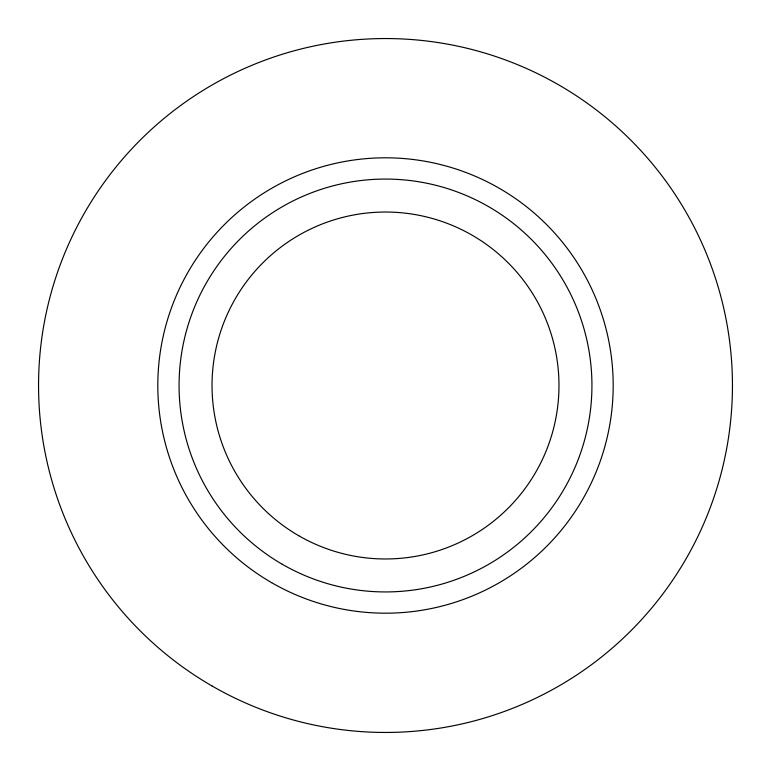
<?xml version="1.0" encoding="UTF-8"?>
<svg xmlns="http://www.w3.org/2000/svg" width="771" height="771" viewBox="0 0 771 771"><rect width="100%" height="100%" fill="white"/><g stroke="black" fill="none" stroke-linecap="round" stroke-linejoin="round"><path stroke-width="1.16" d="M212.025 685.968A346.95 346.95 0 0 0 732.45 385.5A346.95 346.95 0 0 0 212.025 85.032A346.95 346.95 0 0 0 212.025 685.968M271.652 582.683A227.686 227.686 0 0 0 613.186 385.5A227.686 227.686 0 0 0 271.652 188.317A227.686 227.686 0 0 0 271.652 582.683M282.282 564.276A206.435 206.435 0 0 0 591.935 385.5A206.435 206.435 0 0 0 282.282 206.724A206.435 206.435 0 0 0 282.282 564.276M298.762 535.729A173.475 173.475 0 0 0 558.975 385.5A173.475 173.475 0 0 0 298.762 235.271A173.475 173.475 0 0 0 298.762 535.729"/></g></svg>
